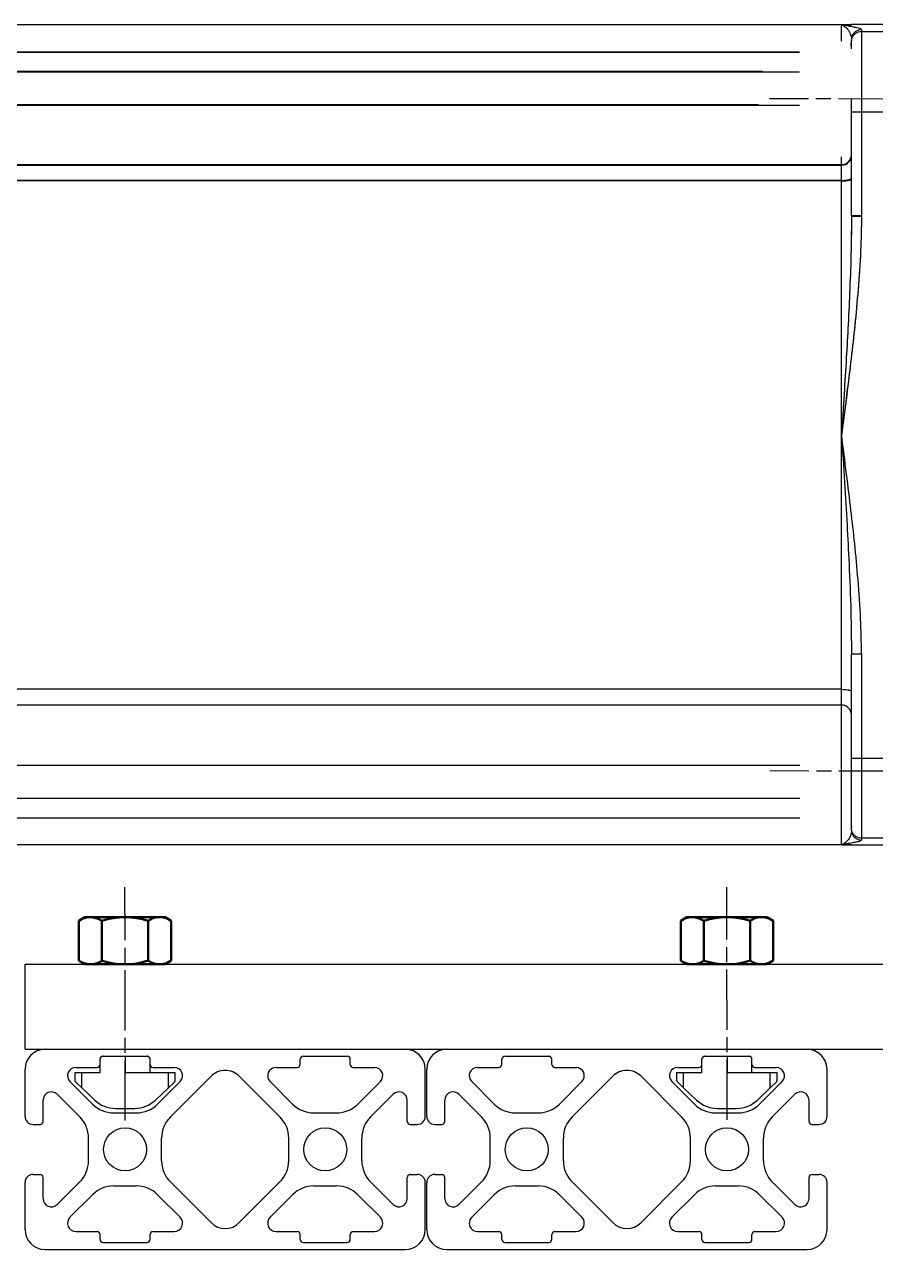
# Model space of a CAD drawing. Header units: millimetres. Extents: x 825 to 4294, y 1031 to 3282.
# Drawn here: x 3628.9 to 3713.9, y 2922.5 to 3044.9 of the extents above; entities that cross this region are included whole.
import ezdxf

# ---------------------------------------------------------------- set-up
doc = ezdxf.new("R2010")
doc.units = ezdxf.units.MM
for name, pattern in [('AM_ISO08W050', [18, 12, -1.5, 3, -1.5]), ('AM_ISO08W050x2', [9, 6, -0.75, 1.5, -0.75]), ('PHL_THICK', [0])]:
    doc.linetypes.add(name, pattern=pattern)
for name, color, linetype, lineweight in [('AM_0N', 7, 'Continuous', 50), ('AM_7N', 4, 'AM_ISO08W050', 25), ('linie4fun', 6, 'Continuous', 25)]:
    doc.layers.add(name, color=color, linetype=linetype, lineweight=lineweight)
doc.layers.add('PROJECTION', color=7, linetype='Continuous')

msp = doc.modelspace()

# ---------------------------------------------------------------- linework, layer by layer
at = {"color": 7, "linetype": 'Continuous'}
for p, q in [((3711.52959, 3044.86383), (3610.72959, 3044.86383)), ((3718.72959, 3044.89015), (3711.52959, 3044.89015)), ((3711.52959, 3044.89015), (3711.52959, 3044.83751)), ((3711.52959, 3042.47349), (3711.52959, 3043.37891)), ((3711.52995, 3042.47287), (3711.52995, 3043.32628)), ((3711.52995, 3025.74643), (3711.52995, 3037.44799)), ((3711.52959, 3025.79906), (3711.52959, 3034.40315)), ((3610.72959, 3030.89015), (3710.52959, 3030.89015)), ((3610.72995, 3030.83753), (3710.52995, 3030.83753)), ((3711.52959, 2964.4014), (3711.52959, 2981.98125)), ((3710.52959, 2976.89015), (3610.72959, 2976.89015)), ((3711.52959, 2962.91648), (3610.72959, 2962.91648)), ((3711.52959, 2962.9428), (3711.52959, 2962.89015)), ((3718.72959, 2962.89015), (3711.52959, 2962.89015))]:
    msp.add_line(p, q, dxfattribs=at)
at = {"color": 9, "linetype": 'Continuous'}
for p, q in [((3711.52959, 3044.83751), (3710.52959, 3044.83751)), ((3710.52959, 3043.22587), (3710.52959, 3044.83751)), ((3710.52995, 3043.22587), (3710.52995, 3044.78489)), ((3712.52959, 3044.37869), (3712.52959, 3040.40315)), ((3712.52959, 3044.19539), (3718.72959, 3044.19539)), ((3712.52995, 3044.32606), (3712.52995, 3025.74643)), ((3706.34333, 3042.13972), (3610.72959, 3042.13972)), ((3706.34318, 3042.0871), (3610.72995, 3042.0871)), ((3702.62502, 3040.18512), (3610.72959, 3040.18512)), ((3706.3376, 3040.1325), (3610.72995, 3040.1325)), ((3608.22928, 3036.89015), (3702.22959, 3036.89015)), ((3608.22964, 3036.83753), (3706.32819, 3036.83753)), ((3711.52821, 3036.83753), (3711.52995, 3036.83753)), ((3718.72995, 3036.14452), (3711.52995, 3036.14452)), ((3712.52959, 3034.40315), (3712.52959, 3025.79906)), ((3710.52959, 2962.9428), (3710.52959, 3031.67582)), ((3710.52995, 2962.89017), (3710.52995, 3031.67582)), ((3710.52959, 3029.31388), (3610.72959, 3029.31388)), ((3710.52995, 3029.26126), (3610.72995, 3029.26126)), ((3711.52959, 3025.79906), (3712.52959, 3025.79906)), ((3711.52995, 3025.74643), (3712.52995, 3025.74643)), ((3712.52959, 2981.98125), (3711.52959, 2981.98125)), ((3712.52959, 2981.98125), (3712.52959, 2963.40162)), ((3710.52959, 2978.46642), (3610.72959, 2978.46642)), ((3711.52959, 2971.58316), (3718.72959, 2971.58316)), ((3718.72959, 2963.58491), (3712.52959, 2963.58491)), ((3710.52959, 2962.9428), (3711.52959, 2962.9428))]:
    msp.add_line(p, q, dxfattribs=at)
for p, q in [((3606.72959, 2970.89015), (3706.37544, 2970.89015)), ((3610.72959, 2967.59519), (3706.36603, 2967.59519)), ((3610.72959, 2965.64059), (3706.38269, 2965.64059))]:
    msp.add_line(p, q)
at = {"color": 7, "linetype": 'Continuous'}
for centre, start, end in [((3710.52959, 3031.89015), 270, 359.9980443), ((3710.52995, 3031.83753), 270, 359.9980443), ((3710.52959, 2975.89015), 0, 90)]:
    msp.add_arc(centre, 1, start, end, dxfattribs=at)
at = {"color": 9, "linetype": 'Continuous'}
for points in [[(3712.52959, 3044.37869), (3712.44058, 3044.45274), (3712.18142, 3044.53519), (3711.76289, 3044.62657), (3711.20202, 3044.72724), (3710.52959, 3044.83751)], [(3710.52959, 3044.83751), (3710.80991, 3044.70454), (3711.0364, 3044.5266), (3711.21524, 3044.32214), (3711.37054, 3044.06309), (3711.49371, 3043.70628), (3711.52959, 3043.37891)], [(3712.52959, 3044.37869), (3712.22156, 3044.33007), (3711.9516, 3044.19477), (3711.73005, 3043.97938), (3711.58208, 3043.69854), (3711.52959, 3043.37891)], [(3711.57854, 3043.50456), (3711.72058, 3043.78327), (3711.94181, 3044.00445), (3712.22058, 3044.14646), (3712.52959, 3044.19539)], [(3711.48065, 3042.81502), (3711.52959, 3043.11698)], [(3711.48101, 3042.76239), (3711.52995, 3043.06436)], [(3711.52959, 3043.19562), (3711.57854, 3043.50456)], [(3711.52995, 3043.143), (3711.5789, 3043.45194)], [(3710.52959, 3029.31388), (3710.83861, 3029.32425), (3711.11738, 3029.35434), (3711.33861, 3029.40122), (3711.48065, 3029.46028), (3711.52959, 3029.52575)], [(3710.52995, 3029.26126), (3710.83897, 3029.27163), (3711.11774, 3029.30172), (3711.33897, 3029.34859), (3711.48101, 3029.40765), (3711.52995, 3029.47312)], [(3711.52959, 3025.79906), (3711.4868, 3022.38057), (3711.35985, 3018.49973), (3711.19508, 3014.95741), (3711.01197, 3011.63427), (3710.78987, 3007.97384), (3710.52959, 3003.89015)], [(3712.52959, 3025.79906), (3712.44339, 3022.32245), (3712.18857, 3018.41332), (3711.85846, 3014.86826), (3711.4912, 3011.55109), (3711.04742, 3007.91935), (3710.52959, 3003.89015)], [(3711.52995, 3025.74643), (3711.48716, 3022.32795), (3711.36021, 3018.44711), (3711.19544, 3014.90479), (3711.01232, 3011.58164), (3710.79023, 3007.92121), (3710.52995, 3003.83753)], [(3712.52995, 3025.74643), (3712.44375, 3022.26983), (3712.18893, 3018.36069), (3711.85881, 3014.81563), (3711.49156, 3011.49847), (3711.04778, 3007.86673), (3710.52995, 3003.83753)], [(3710.52959, 3003.89015), (3710.83135, 2999.14109), (3711.08282, 2994.90676), (3711.28378, 2991.01752), (3711.46626, 2986.20407), (3711.52959, 2981.98125)], [(3712.52959, 2981.98125), (3712.44069, 2985.51539), (3712.18462, 2989.41546), (3711.84771, 2993.0158), (3711.47794, 2996.34225), (3711.03726, 2999.94103), (3710.52959, 3003.89015)], [(3710.52959, 2978.46642), (3710.83861, 2978.45606), (3711.11738, 2978.42596), (3711.33861, 2978.37909), (3711.48065, 2978.32003), (3711.52959, 2978.25457)], [(3711.52959, 2964.4014), (3711.50386, 2964.12434), (3711.4241, 2963.84153), (3711.29546, 2963.57843), (3711.15644, 2963.38281), (3710.98017, 2963.20247), (3710.78863, 2963.06258), (3710.52959, 2962.9428)], [(3711.48065, 2964.96529), (3711.52959, 2964.66329)], [(3711.54196, 2964.4283), (3711.52959, 2964.58469)], [(3711.52959, 2964.4014), (3711.57822, 2964.09343), (3711.71355, 2963.82354), (3711.92899, 2963.60203), (3712.20989, 2963.45409), (3712.52959, 2963.40162)], [(3712.52959, 2963.58491), (3712.22058, 2963.63385), (3711.94181, 2963.77586), (3711.72058, 2963.99704), (3711.57854, 2964.27575), (3711.54196, 2964.4283)], [(3712.52959, 2963.40162), (3712.44062, 2963.32758), (3712.18152, 2963.24514), (3711.76302, 2963.15376), (3711.20213, 2963.05308), (3710.52959, 2962.9428)]]:
    msp.add_spline(points, degree=3, dxfattribs=at)
at = {"layer": 'AM_0N'}
for p, q in [((3634.31948, 2955.33659), (3634.93908, 2955.69525)), ((3634.32399, 2951.35251), (3634.31948, 2955.33659)), ((3634.93908, 2955.69525), (3642.93907, 2955.70429)), ((3636.63399, 2951.35512), (3636.62948, 2955.3392)), ((3641.25398, 2951.36034), (3641.24948, 2955.34442)), ((3643.55948, 2955.34703), (3642.93907, 2955.70429)), ((3643.56398, 2951.36295), (3643.55948, 2955.34703)), ((3694.46179, 2955.33659), (3695.08138, 2955.69525)), ((3694.46629, 2951.35251), (3694.46179, 2955.33659)), ((3695.08138, 2955.69525), (3703.08138, 2955.70429)), ((3696.77629, 2951.35512), (3696.77179, 2955.3392)), ((3701.39629, 2951.36034), (3701.39178, 2955.34442)), ((3703.70178, 2955.34703), (3703.08138, 2955.70429)), ((3703.70628, 2951.36295), (3703.70178, 2955.34703)), ((3634.32399, 2951.35251), (3634.94439, 2950.99525)), ((3634.94439, 2950.99525), (3642.94439, 2951.00429)), ((3643.56398, 2951.36295), (3642.94439, 2951.00429)), ((3694.46629, 2951.35251), (3695.08669, 2950.99525)), ((3695.08669, 2950.99525), (3703.08669, 2951.00429)), ((3703.70628, 2951.36295), (3703.08669, 2951.00429))]:
    msp.add_line(p, q, dxfattribs=at)
for centre, radius, start, end in [((3635.47639, 2953.65349), 2.04236, 55.6262891, 115.6262891), ((3638.9477, 2948.06725), 7.63252, 72.4477897, 107.6817274), ((3642.40638, 2953.66132), 2.04236, 64.5032279, 124.5032279), ((3695.61869, 2953.65349), 2.04236, 55.6262891, 115.6262891), ((3699.09001, 2948.06725), 7.63252, 72.4477897, 107.6817274), ((3702.54869, 2953.66132), 2.04236, 64.5032279, 124.5032279), ((3635.47708, 2953.03822), 2.04236, 244.5032279, 304.5032279), ((3638.93576, 2958.63229), 7.63252, 252.4477897, 287.6817274), ((3642.40708, 2953.04605), 2.04236, 235.6262891, 295.6262891), ((3695.61939, 2953.03822), 2.04236, 244.5032279, 304.5032279), ((3699.07807, 2958.63229), 7.63252, 252.4477897, 287.6817274), ((3702.54938, 2953.04605), 2.04236, 235.6262891, 295.6262891)]:
    msp.add_arc(centre, radius, start, end, dxfattribs=at)
at = {"layer": 'AM_7N', "linetype": 'AM_ISO08W050x2'}
for p, q in [((3734.22957, 3037.38315), (3703.32999, 3037.47141)), ((3734.27337, 2970.22842), (3703.37379, 2970.31668)), ((3638.96203, 2935.39314), (3638.93569, 2958.69976)), ((3699.10565, 2935.46026), (3699.07799, 2958.69976))]:
    msp.add_line(p, q, dxfattribs=at)
at = {"layer": 'linie4fun'}
for p, q in [((3628.94439, 2942.49977), (3628.94439, 2950.99977)), ((3628.94439, 2950.99977), (3812.82904, 2950.99977)), ((3628.94439, 2942.49977), (3812.82904, 2942.49977)), ((3630.44439, 2942.49977), (3667.44439, 2942.49977)), ((3670.58669, 2942.49977), (3707.58669, 2942.49977))]:
    msp.add_line(p, q, dxfattribs=at)
at = {"layer": 'linie4fun', "linetype": 'PHL_THICK'}
for p, q in [((3630.94439, 2942.49977), (3666.94439, 2942.49977)), ((3671.08669, 2942.49977), (3707.08669, 2942.49977)), ((3636.44439, 2940.99977), (3636.44439, 2941.49977)), ((3636.74439, 2941.79977), (3641.14439, 2941.79977)), ((3641.44439, 2940.99977), (3641.44439, 2941.49977)), ((3656.44439, 2940.99977), (3656.44439, 2941.49977)), ((3656.74439, 2941.79977), (3661.14439, 2941.79977)), ((3661.44439, 2940.99977), (3661.44439, 2941.49977)), ((3676.58669, 2940.99977), (3676.58669, 2941.49977)), ((3676.88669, 2941.79977), (3681.28669, 2941.79977)), ((3681.58669, 2940.99977), (3681.58669, 2941.49977)), ((3696.58669, 2940.99977), (3696.58669, 2941.49977)), ((3696.88669, 2941.79977), (3701.28669, 2941.79977)), ((3701.58669, 2940.99977), (3701.58669, 2941.49977)), ((3628.94439, 2935.79977), (3628.94439, 2940.49977)), ((3634.0268, 2940.69977), (3636.14439, 2940.69977)), ((3641.74439, 2940.69977), (3643.86198, 2940.69977)), ((3654.0268, 2940.69977), (3656.14439, 2940.69977)), ((3661.74439, 2940.69977), (3663.86198, 2940.69977)), ((3668.94439, 2935.79977), (3668.94439, 2940.49977)), ((3669.08669, 2935.79977), (3669.08669, 2940.49977)), ((3674.1691, 2940.69977), (3676.28669, 2940.69977)), ((3681.88669, 2940.69977), (3684.00428, 2940.69977)), ((3694.1691, 2940.69977), (3696.28669, 2940.69977)), ((3701.88669, 2940.69977), (3704.00428, 2940.69977)), ((3709.08669, 2935.79977), (3709.08669, 2940.49977)), ((3635.6885, 2937.02845), (3633.4382, 2939.27875)), ((3642.20028, 2937.02845), (3644.45058, 2939.27875)), ((3643.47307, 2935.75566), (3647.53017, 2939.81276)), ((3654.41571, 2935.75566), (3650.3586, 2939.81276)), ((3655.6885, 2937.02845), (3653.4382, 2939.27875)), ((3662.20028, 2937.02845), (3664.45058, 2939.27875)), ((3675.83081, 2937.02845), (3673.5805, 2939.27875)), ((3682.34258, 2937.02845), (3684.59288, 2939.27875)), ((3683.61537, 2935.75566), (3687.67248, 2939.81276)), ((3694.55801, 2935.75566), (3690.50091, 2939.81276)), ((3695.8308, 2937.02845), (3693.5805, 2939.27875)), ((3702.34258, 2937.02845), (3704.59288, 2939.27875)), ((3630.74439, 2935.29977), (3630.74439, 2937.41736)), ((3634.41571, 2935.75566), (3632.1654, 2938.00596)), ((3663.47307, 2935.75566), (3665.72337, 2938.00596)), ((3667.14439, 2935.29977), (3667.14439, 2937.41736)), ((3670.88669, 2935.29977), (3670.88669, 2937.41736)), ((3674.55801, 2935.75566), (3672.30771, 2938.00596)), ((3703.61537, 2935.75566), (3705.86568, 2938.00596)), ((3707.28669, 2935.29977), (3707.28669, 2937.41736)), ((3637.80982, 2936.14977), (3640.07896, 2936.14977)), ((3657.80982, 2936.14977), (3660.07896, 2936.14977)), ((3677.95213, 2936.14977), (3680.22126, 2936.14977)), ((3697.95213, 2936.14977), (3700.22126, 2936.14977)), ((3629.74439, 2934.99977), (3630.44439, 2934.99977)), ((3667.44439, 2934.99977), (3668.14439, 2934.99977)), ((3669.88669, 2934.99977), (3670.58669, 2934.99977)), ((3707.58669, 2934.99977), (3708.28669, 2934.99977)), ((3635.29439, 2931.3652), (3635.29439, 2933.63434)), ((3642.59439, 2931.3652), (3642.59439, 2933.63434)), ((3655.29439, 2931.3652), (3655.29439, 2933.63434)), ((3662.59439, 2931.3652), (3662.59439, 2933.63434)), ((3675.43669, 2931.3652), (3675.43669, 2933.63434)), ((3682.73669, 2931.3652), (3682.73669, 2933.63434)), ((3695.43669, 2931.3652), (3695.43669, 2933.63434)), ((3702.73669, 2931.3652), (3702.73669, 2933.63434)), ((3628.94439, 2924.49977), (3628.94439, 2929.19977)), ((3629.74439, 2929.99977), (3630.44439, 2929.99977)), ((3630.74439, 2927.58218), (3630.74439, 2929.69977)), ((3632.1654, 2926.99358), (3634.41571, 2929.24388)), ((3637.80982, 2928.84977), (3640.07896, 2928.84977)), ((3647.53017, 2925.18678), (3643.47307, 2929.24388)), ((3650.3586, 2925.18678), (3654.41571, 2929.24388)), ((3657.80982, 2928.84977), (3660.07896, 2928.84977)), ((3665.72337, 2926.99358), (3663.47307, 2929.24388)), ((3667.14439, 2927.58218), (3667.14439, 2929.69977)), ((3667.44439, 2929.99977), (3668.14439, 2929.99977)), ((3668.94439, 2924.49977), (3668.94439, 2929.19977)), ((3669.08669, 2924.49977), (3669.08669, 2929.19977)), ((3669.88669, 2929.99977), (3670.58669, 2929.99977)), ((3670.88669, 2927.58218), (3670.88669, 2929.69977)), ((3672.30771, 2926.99358), (3674.55801, 2929.24388)), ((3677.95213, 2928.84977), (3680.22126, 2928.84977)), ((3687.67248, 2925.18678), (3683.61537, 2929.24388)), ((3690.50091, 2925.18678), (3694.55801, 2929.24388)), ((3697.95213, 2928.84977), (3700.22126, 2928.84977)), ((3705.86568, 2926.99358), (3703.61537, 2929.24388)), ((3707.28669, 2927.58218), (3707.28669, 2929.69977)), ((3707.58669, 2929.99977), (3708.28669, 2929.99977)), ((3709.08669, 2924.49977), (3709.08669, 2929.19977)), ((3633.4382, 2925.72078), (3635.6885, 2927.97109)), ((3644.45058, 2925.72078), (3642.20028, 2927.97109)), ((3653.4382, 2925.72078), (3655.6885, 2927.97109)), ((3664.45058, 2925.72078), (3662.20028, 2927.97109)), ((3673.5805, 2925.72078), (3675.83081, 2927.97109)), ((3684.59288, 2925.72078), (3682.34258, 2927.97109)), ((3693.5805, 2925.72078), (3695.8308, 2927.97109)), ((3704.59288, 2925.72078), (3702.34258, 2927.97109)), ((3634.0268, 2924.29977), (3636.14439, 2924.29977)), ((3636.44439, 2923.49977), (3636.44439, 2923.99977)), ((3641.44439, 2923.49977), (3641.44439, 2923.99977)), ((3641.74439, 2924.29977), (3643.86198, 2924.29977)), ((3654.0268, 2924.29977), (3656.14439, 2924.29977)), ((3656.44439, 2923.49977), (3656.44439, 2923.99977)), ((3661.44439, 2923.49977), (3661.44439, 2923.99977)), ((3661.74439, 2924.29977), (3663.86198, 2924.29977)), ((3674.1691, 2924.29977), (3676.28669, 2924.29977)), ((3676.58669, 2923.49977), (3676.58669, 2923.99977)), ((3681.58669, 2923.49977), (3681.58669, 2923.99977)), ((3681.88669, 2924.29977), (3684.00428, 2924.29977)), ((3694.1691, 2924.29977), (3696.28669, 2924.29977)), ((3696.58669, 2923.49977), (3696.58669, 2923.99977)), ((3701.58669, 2923.49977), (3701.58669, 2923.99977)), ((3701.88669, 2924.29977), (3704.00428, 2924.29977)), ((3636.74439, 2923.19977), (3641.14439, 2923.19977)), ((3656.74439, 2923.19977), (3661.14439, 2923.19977)), ((3676.88669, 2923.19977), (3681.28669, 2923.19977)), ((3696.88669, 2923.19977), (3701.28669, 2923.19977)), ((3630.94439, 2922.49977), (3666.94439, 2922.49977)), ((3671.08669, 2922.49977), (3707.08669, 2922.49977))]:
    msp.add_line(p, q, dxfattribs=at)
for centre in [(3638.94439, 2932.49977), (3658.94439, 2932.49977), (3679.08669, 2932.49977), (3699.08669, 2932.49977)]:
    msp.add_circle(centre, 2.15, dxfattribs=at)
for centre, radius, start, end in [((3630.94439, 2940.49977), 2, 90, 180), ((3666.94439, 2940.49977), 2, 0, 90), ((3671.08669, 2940.49977), 2, 90, 180), ((3707.08669, 2940.49977), 2, 0, 90), ((3636.74439, 2941.49977), 0.3, 89.9999636, 180), ((3641.14439, 2941.49977), 0.3, 0, 90.0000307), ((3656.74439, 2941.49977), 0.3, 89.9999636, 180), ((3661.14439, 2941.49977), 0.3, 0, 90.0000307), ((3676.88669, 2941.49977), 0.3, 89.9999636, 180), ((3681.28669, 2941.49977), 0.3, 0, 90.0000307), ((3696.88669, 2941.49977), 0.3, 89.9999636, 180), ((3701.28669, 2941.49977), 0.3, 0, 90.0000307), ((3634.0268, 2939.86736), 0.83241, 89.9999893, 225.0000013), ((3636.14439, 2940.99977), 0.3, 269.9999636, 0), ((3641.74439, 2940.99977), 0.3, 180, 270.0000422), ((3643.86198, 2939.86736), 0.83241, 315.0000002, 90.0000087), ((3648.94439, 2938.39855), 2, 44.9999971, 135.0000044), ((3654.0268, 2939.86736), 0.83241, 89.9999893, 225.0000013), ((3656.14439, 2940.99977), 0.3, 269.9999636, 0), ((3661.74439, 2940.99977), 0.3, 180, 270.0000422), ((3663.86198, 2939.86736), 0.83241, 315.0000002, 90.0000087), ((3674.1691, 2939.86736), 0.83241, 89.9999893, 225.0000013), ((3676.28669, 2940.99977), 0.3, 269.9999636, 0), ((3681.88669, 2940.99977), 0.3, 180, 270.0000422), ((3684.00428, 2939.86736), 0.83241, 315.0000002, 90.0000087), ((3689.08669, 2938.39855), 2, 44.9999971, 135.0000044), ((3694.1691, 2939.86736), 0.83241, 89.9999893, 225.0000013), ((3696.28669, 2940.99977), 0.3, 269.9999636, 0), ((3701.88669, 2940.99977), 0.3, 180, 270.0000422), ((3704.00428, 2939.86736), 0.83241, 315.0000002, 90.0000087), ((3631.5768, 2937.41736), 0.83241, 44.999975, 180), ((3666.31198, 2937.41736), 0.83241, 0, 135.0000245), ((3671.7191, 2937.41736), 0.83241, 44.999975, 180), ((3706.45428, 2937.41736), 0.83241, 0, 135.0000245), ((3637.80982, 2939.14977), 3, 225.0000033, 269.9999973), ((3640.07896, 2939.14977), 3, 270.0000033, 315.0000036), ((3657.80982, 2939.14977), 3, 224.9999968, 269.9999973), ((3660.07896, 2939.14977), 3, 270.0000033, 314.9999972), ((3677.95213, 2939.14977), 3, 225.0000033, 269.9999973), ((3680.22126, 2939.14977), 3, 270.0000033, 315.0000036), ((3697.95213, 2939.14977), 3, 224.9999968, 269.9999973), ((3700.22126, 2939.14977), 3, 270.0000033, 314.9999972), ((3629.74439, 2935.79977), 0.8, 180, 269.9999454), ((3630.44439, 2935.29977), 0.3, 270, 0), ((3632.29439, 2933.63434), 3, 0, 45.0000033), ((3645.59439, 2933.63434), 3, 135.0000005, 180), ((3652.29439, 2933.63434), 3, 0, 45.0000005), ((3665.59439, 2933.63434), 3, 134.9999965, 180), ((3667.44439, 2935.29977), 0.3, 180, 270), ((3668.14439, 2935.79977), 0.8, 270.0000546, 0), ((3669.88669, 2935.79977), 0.8, 180, 269.9999454), ((3670.58669, 2935.29977), 0.3, 270, 0), ((3672.43669, 2933.63434), 3, 0, 45.0000033), ((3685.73669, 2933.63434), 3, 135.0000005, 180), ((3692.43669, 2933.63434), 3, 0, 45.0000005), ((3705.73669, 2933.63434), 3, 134.9999965, 180), ((3707.58669, 2935.29977), 0.3, 180, 270), ((3708.28669, 2935.79977), 0.8, 270.0000546, 0), ((3632.29439, 2931.3652), 3, 314.9999965, 0), ((3645.59439, 2931.3652), 3, 180, 224.999999), ((3652.29439, 2931.3652), 3, 315, 0), ((3665.59439, 2931.3652), 3, 180, 225.0000033), ((3672.43669, 2931.3652), 3, 314.9999965, 0), ((3685.73669, 2931.3652), 3, 180, 224.999999), ((3692.43669, 2931.3652), 3, 315, 0), ((3705.73669, 2931.3652), 3, 180, 225.0000033), ((3629.74439, 2929.19977), 0.8, 90.0000546, 180), ((3630.44439, 2929.69977), 0.3, 0, 90), ((3637.80982, 2925.84977), 3, 90.0000033, 134.9999972), ((3640.07896, 2925.84977), 3, 44.9999968, 89.9999973), ((3657.80982, 2925.84977), 3, 90.0000033, 135.0000036), ((3660.07896, 2925.84977), 3, 45.0000033, 89.9999973), ((3667.44439, 2929.69977), 0.3, 90, 180), ((3668.14439, 2929.19977), 0.8, 0, 89.9999454), ((3669.88669, 2929.19977), 0.8, 90.0000546, 180), ((3670.58669, 2929.69977), 0.3, 0, 90), ((3677.95213, 2925.84977), 3, 90.0000033, 134.9999972), ((3680.22126, 2925.84977), 3, 44.9999968, 89.9999973), ((3697.95213, 2925.84977), 3, 90.0000033, 135.0000036), ((3700.22126, 2925.84977), 3, 45.0000033, 89.9999973), ((3707.58669, 2929.69977), 0.3, 90, 180), ((3708.28669, 2929.19977), 0.8, 0, 89.9999454), ((3631.5768, 2927.58218), 0.83241, 180, 315.0000245), ((3666.31198, 2927.58218), 0.83241, 224.999975, 0), ((3671.7191, 2927.58218), 0.83241, 180, 315.0000245), ((3706.45428, 2927.58218), 0.83241, 224.999975, 0), ((3634.0268, 2925.13218), 0.83241, 135.0000002, 270.0000087), ((3643.86198, 2925.13218), 0.83241, 269.9999893, 45.0000013), ((3648.94439, 2926.60099), 2, 224.9999998, 314.9999987), ((3654.0268, 2925.13218), 0.83241, 135.0000002, 270.0000087), ((3663.86198, 2925.13218), 0.83241, 269.9999893, 45.0000013), ((3674.1691, 2925.13218), 0.83241, 135.0000002, 270.0000087), ((3684.00428, 2925.13218), 0.83241, 269.9999893, 45.0000013), ((3689.08669, 2926.60099), 2, 224.9999998, 314.9999987), ((3694.1691, 2925.13218), 0.83241, 135.0000002, 270.0000087), ((3704.00428, 2925.13218), 0.83241, 269.9999893, 45.0000013), ((3630.94439, 2924.49977), 2, 180, 270), ((3636.14439, 2923.99977), 0.3, 0, 90.0000422), ((3641.74439, 2923.99977), 0.3, 89.9999636, 180), ((3656.14439, 2923.99977), 0.3, 0, 90.0000422), ((3661.74439, 2923.99977), 0.3, 89.9999636, 180), ((3666.94439, 2924.49977), 2, 270, 0), ((3671.08669, 2924.49977), 2, 180, 270), ((3676.28669, 2923.99977), 0.3, 0, 90.0000422), ((3681.88669, 2923.99977), 0.3, 89.9999636, 180), ((3696.28669, 2923.99977), 0.3, 0, 90.0000422), ((3701.88669, 2923.99977), 0.3, 89.9999636, 180), ((3707.08669, 2924.49977), 2, 270, 0), ((3636.74439, 2923.49977), 0.3, 180, 270.0000307), ((3641.14439, 2923.49977), 0.3, 269.9999636, 0), ((3656.74439, 2923.49977), 0.3, 180, 270.0000307), ((3661.14439, 2923.49977), 0.3, 269.9999636, 0), ((3676.88669, 2923.49977), 0.3, 180, 270.0000307), ((3681.28669, 2923.49977), 0.3, 269.9999636, 0), ((3696.88669, 2923.49977), 0.3, 180, 270.0000307), ((3701.28669, 2923.49977), 0.3, 269.9999636, 0)]:
    msp.add_arc(centre, radius, start, end, dxfattribs=at)
at = {"layer": 'PROJECTION', "color": 7, "linetype": 'PHL_THICK'}
for p, q in [((3636.44439, 2940.19977), (3636.44439, 2941.54977)), ((3636.69439, 2941.79977), (3641.19439, 2941.79977)), ((3638.99439, 2940.19977), (3638.99439, 2941.79977)), ((3641.24553, 2941.7946), (3641.19439, 2941.79977)), ((3641.29177, 2941.7802), (3641.24553, 2941.7946)), ((3641.33269, 2941.75803), (3641.29177, 2941.7802)), ((3641.36739, 2941.73024), (3641.33269, 2941.75803)), ((3641.39572, 2941.69795), (3641.36739, 2941.73024)), ((3641.41736, 2941.66259), (3641.39572, 2941.69795)), ((3641.43253, 2941.62533), (3641.41736, 2941.66259)), ((3641.44146, 2941.58734), (3641.43253, 2941.62533)), ((3641.44439, 2941.54977), (3641.44146, 2941.58734)), ((3641.44439, 2940.19977), (3641.44439, 2941.54977)), ((3696.58669, 2940.19977), (3696.58669, 2941.54977)), ((3696.83669, 2941.79977), (3701.33669, 2941.79977)), ((3699.13669, 2940.19977), (3699.13669, 2941.79977)), ((3701.38783, 2941.7946), (3701.33669, 2941.79977)), ((3701.43407, 2941.7802), (3701.38783, 2941.7946)), ((3701.475, 2941.75803), (3701.43407, 2941.7802)), ((3701.5097, 2941.73024), (3701.475, 2941.75803)), ((3701.53802, 2941.69795), (3701.5097, 2941.73024)), ((3701.55966, 2941.66259), (3701.53802, 2941.69795)), ((3701.57483, 2941.62533), (3701.55966, 2941.66259)), ((3701.58377, 2941.58734), (3701.57483, 2941.62533)), ((3701.58669, 2941.54977), (3701.58377, 2941.58734)), ((3701.58669, 2940.19977), (3701.58669, 2941.54977)), ((3633.94439, 2940.19977), (3634.61426, 2940.19977)), ((3633.94439, 2939.40682), (3633.94439, 2940.19977)), ((3634.61426, 2940.19977), (3636.44439, 2940.19977)), ((3634.61426, 2938.66101), (3634.61426, 2940.19977)), ((3638.99439, 2940.19977), (3643.94439, 2940.19977)), ((3643.27452, 2938.66101), (3643.27452, 2940.19977)), ((3643.94439, 2939.40682), (3643.94439, 2940.19977)), ((3694.08669, 2940.19977), (3694.75657, 2940.19977)), ((3694.08669, 2939.40682), (3694.08669, 2940.19977)), ((3694.75657, 2940.19977), (3696.58669, 2940.19977)), ((3694.75657, 2938.66101), (3694.75657, 2940.19977)), ((3699.13669, 2940.19977), (3704.08669, 2940.19977)), ((3703.41682, 2938.66101), (3703.41682, 2940.19977)), ((3704.08669, 2939.40682), (3704.08669, 2940.19977)), ((3633.9464, 2939.37518), (3633.94439, 2939.40682)), ((3633.95282, 2939.34261), (3633.9464, 2939.37518)), ((3633.96379, 2939.31027), (3633.95282, 2939.34261)), ((3633.97934, 2939.27933), (3633.96379, 2939.31027)), ((3633.99897, 2939.2509), (3633.97934, 2939.27933)), ((3634.02186, 2939.22589), (3633.99897, 2939.2509)), ((3634.61426, 2938.66101), (3634.02186, 2939.22589)), ((3635.90668, 2937.42862), (3634.61426, 2938.66101)), ((3641.98209, 2937.42862), (3643.27452, 2938.66101)), ((3643.27452, 2938.66101), (3643.86691, 2939.22589)), ((3643.86688, 2939.22587), (3643.89114, 2939.2526)), ((3643.89114, 2939.2526), (3643.91069, 2939.28163)), ((3643.91069, 2939.28163), (3643.92586, 2939.31237)), ((3643.92586, 2939.31237), (3643.93615, 2939.34381)), ((3643.93615, 2939.34381), (3643.94235, 2939.37554)), ((3643.94235, 2939.37554), (3643.94439, 2939.40682)), ((3694.0887, 2939.37518), (3694.08669, 2939.40682)), ((3694.09513, 2939.34261), (3694.0887, 2939.37518)), ((3694.10609, 2939.31027), (3694.09513, 2939.34261)), ((3694.12165, 2939.27933), (3694.10609, 2939.31027)), ((3694.14127, 2939.2509), (3694.12165, 2939.27933)), ((3694.16417, 2939.22589), (3694.14127, 2939.2509)), ((3694.75657, 2938.66101), (3694.16417, 2939.22589)), ((3696.04899, 2937.42862), (3694.75657, 2938.66101)), ((3702.1244, 2937.42862), (3703.41682, 2938.66101)), ((3703.41682, 2938.66101), (3704.00922, 2939.22589)), ((3704.00919, 2939.22587), (3704.03345, 2939.2526)), ((3704.03345, 2939.2526), (3704.053, 2939.28163)), ((3704.053, 2939.28163), (3704.06816, 2939.31237)), ((3704.06816, 2939.31237), (3704.07846, 2939.34381)), ((3704.07846, 2939.34381), (3704.08466, 2939.37554)), ((3704.08466, 2939.37554), (3704.08669, 2939.40682)), ((3637.97698, 2936.59977), (3639.9118, 2936.59977)), ((3698.11928, 2936.59977), (3700.0541, 2936.59977))]:
    msp.add_line(p, q, dxfattribs=at)
for centre, radius, start, end in [((3636.69439, 2941.54977), 0.25, 90, 180), ((3696.83669, 2941.54977), 0.25, 90, 180), ((3637.97698, 2939.59977), 3, 226.3620774, 269.9999998), ((3639.9118, 2939.59977), 3, 270.0000002, 313.6379226), ((3698.11928, 2939.59977), 3, 226.3620774, 269.9999998), ((3700.0541, 2939.59977), 3, 270.0000002, 313.6379226)]:
    msp.add_arc(centre, radius, start, end, dxfattribs=at)

doc.saveas('drawing.dxf')
